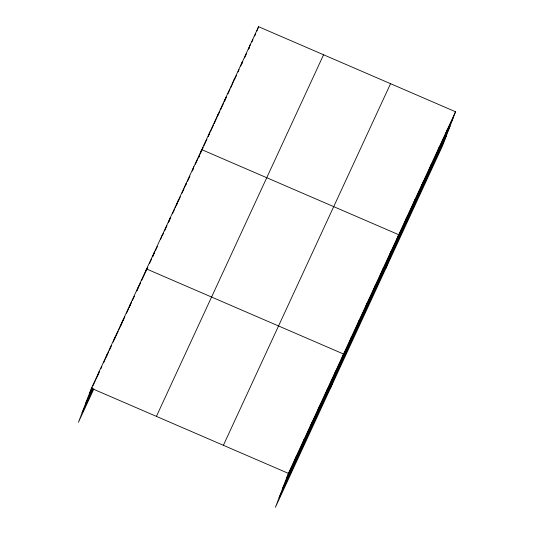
<?xml version="1.0" encoding="UTF-8"?>
<svg xmlns="http://www.w3.org/2000/svg" width="534" height="534" viewBox="0 0 534 534"><rect width="100%" height="100%" fill="white"/><g stroke="black" fill="none" stroke-linecap="round" stroke-linejoin="round"><path stroke-width="0.8" d="M455.542 111.76L288.373 473.371L275.417 507.3L442.586 145.689L455.542 111.76L258.583 26.7L91.414 388.311L78.458 422.24L93.877 388.892M99.297 371.264L97.675 375.509L99.117 372.512M105.285 359.168L107.174 354.216M113.168 342.12L115.057 337.168M121.044 325.072L122.94 320.12M129.195 307.317L130.817 303.072M136.811 290.983L138.7 286.03M144.687 273.935L146.583 268.982L343.542 354.035L330.579 387.971M154.459 251.935L152.57 256.887L154.626 252.435M160.721 239.132L162.343 234.887M168.33 222.791L170.219 217.839M178.102 200.791L176.213 205.744L177.582 202.78M184.631 187.28L185.986 183.743M192.247 170.94L193.862 166.695M198.728 157.543L199.856 154.6L198.141 158.304M200.664 152.477L201.745 149.647L398.704 234.706L385.748 268.635M208.247 136.33L209.862 132.085M216.363 118.768L217.985 114.523M226.102 96.954L224.213 101.907L226.242 97.515M232.33 84.345L234.226 79.392M240.721 66.076L242.343 61.831M248.844 48.507L250.466 44.262M256.961 30.945L258.583 26.7M294.361 461.276L296.257 456.323M302.244 444.228L304.133 439.275M310.127 427.18L312.016 422.227M318.004 410.132L319.899 405.179M325.887 393.084L327.776 388.131M333.77 376.036L335.659 371.083M349.53 341.94L351.419 336.987M357.413 324.892L359.302 319.939M365.289 307.844L367.185 302.891M373.173 290.796L375.062 285.85M381.056 273.755L382.945 268.802M388.932 256.707L390.821 251.754M404.932 222.091L406.828 217.138M413.056 204.529L414.945 199.576M421.172 186.967L423.061 182.014M429.289 169.398L431.185 164.452M437.413 151.836L439.302 146.883M445.53 134.274L447.425 129.321M89.525 393.264L92.262 387.337M92.949 385.855L95.346 380.662M96.033 379.18L97.402 376.216M100.833 368.807L101.86 366.584M103.569 362.873L104.944 359.909M106.313 356.946L108.709 351.759M109.397 350.277L111.452 345.825M114.196 339.898L115.224 337.675M115.905 336.193L118.308 331.007M118.989 329.525L122.072 322.85M122.76 321.368L124.816 316.922M126.531 313.218L128.587 308.765M129.268 307.284L131.671 302.097M132.352 300.615L134.408 296.17M137.151 290.236L138.179 288.013M138.867 286.531L140.576 282.826M141.603 280.604L144.347 274.676M145.715 271.706L147.771 267.26M149.487 263.556L151.543 259.11M155.314 250.953L157.37 246.508M162.85 234.646L163.537 233.164M164.565 230.942L166.962 225.755M168.671 222.051L170.726 217.605M172.442 213.894L174.498 209.448M175.185 207.966L175.866 206.484M178.269 201.298L180.325 196.846M182.034 193.141L184.09 188.696M185.805 184.991L186.493 183.509M187.521 181.286L189.917 176.093M192.313 170.907L193.688 167.943M195.397 164.238L197.453 159.786M200.19 153.872L203.24 147.284M203.915 145.815L206.958 139.234M208.313 136.303L209.668 133.38M210.343 131.911L213.386 125.33M214.061 123.861L216.096 119.476M217.785 115.811L219.814 111.419M220.489 109.957L223.539 103.369M227.938 93.857L229.967 89.465M230.641 88.003L231.996 85.08M234.366 79.953L236.395 75.561M238.084 71.903L239.098 69.707M241.809 63.853L242.823 61.657M244.512 57.999L246.541 53.607M248.57 49.215L249.251 47.753M251.955 41.899L252.969 39.703M254.665 36.045L255.679 33.849M85.874 402.83L92.382 388.745M82.109 412.682L93.076 388.959M156.409 416.38L323.577 54.768M223.379 445.303L390.548 83.691M286.484 478.324L453.653 116.712M282.833 487.882L450.002 126.271M279.068 497.735L446.237 136.123M91.414 388.311L288.373 473.371"/></g></svg>
